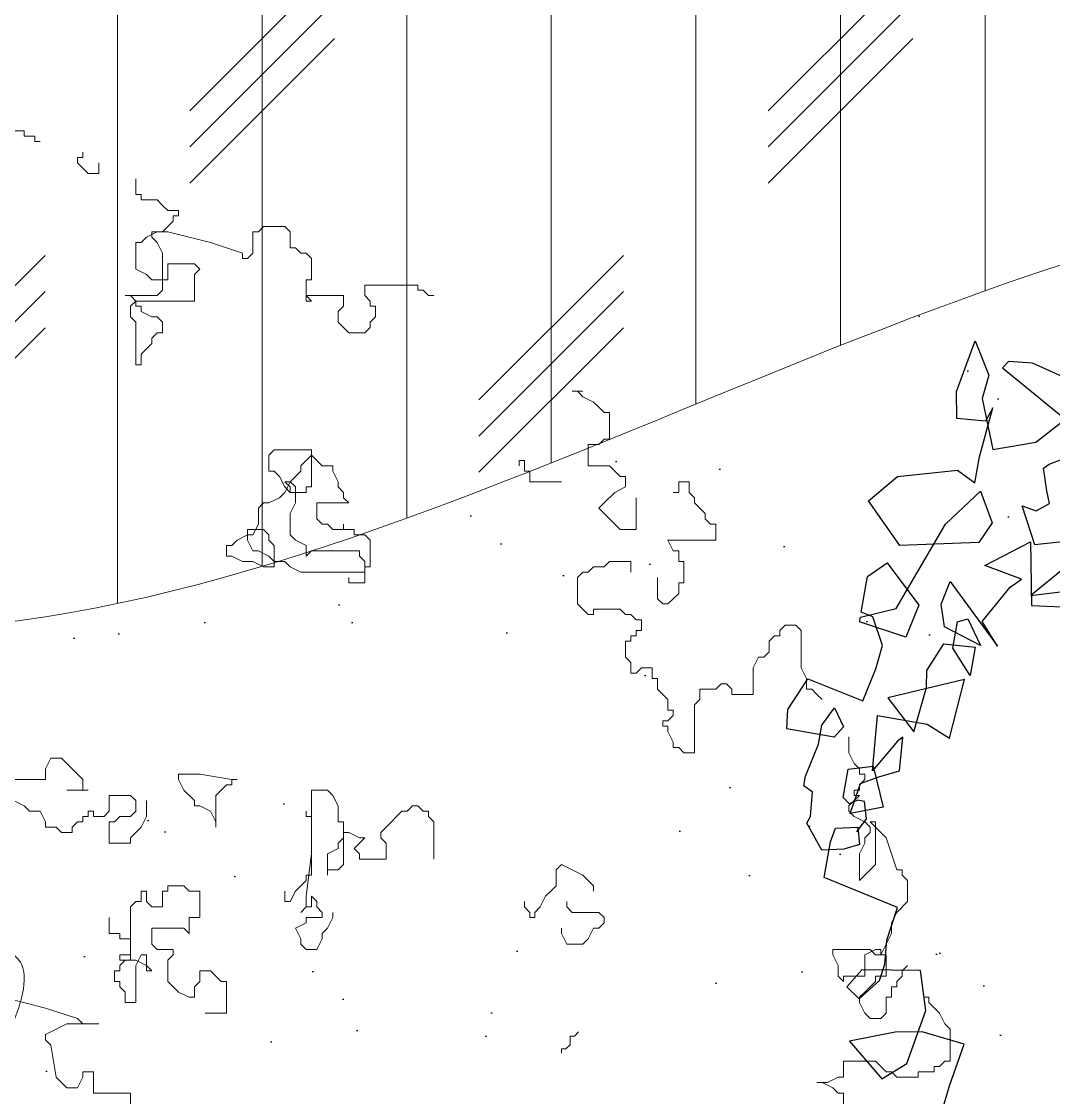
# Model space of a CAD drawing. Extents: x -95 to 325, y -1215 to -918.
# Drawn here: x 94.1 to 109.96, y -1073.07 to -1056.53 of the extents above; entities that cross this region are included whole.
import ezdxf

# ---------------------------------------------------------------- set-up
doc = ezdxf.new("R2010")
doc.units = 0
doc.layers.get('0').update_dxf_attribs({"linetype": 'CONTINUOUS'})
for name, color, linetype in [('植物', 3, 'CONTINUOUS'), ('福建茶', 76, 'CONTINUOUS'), ('马尼拉草', 80, 'CONTINUOUS')]:
    doc.layers.add(name, color=color, linetype=linetype)

# ---------------------------------------------------------------- blocks, each defined once
blk = doc.blocks.new('tulia')
at = {"color": 3, "lineweight": 0}
for p, q in [((192.47, 263.269), (192.47, 263.031)), ((200.473, 263.21), (200.473, 263.031)), ((192.47, 263.031), (192.53, 263.031)), ((192.53, 263.031), (192.589, 262.971)), ((192.589, 262.971), (192.709, 262.911)), ((200.473, 263.031), (200.891, 263.031)), ((200.891, 263.031), (200.891, 262.792)), ((201.01, 262.851), (201.07, 262.971)), ((201.07, 262.971), (201.189, 262.971)), ((201.189, 262.971), (201.309, 262.851)), ((191.873, 262.851), (191.634, 262.851)), ((191.634, 262.851), (191.634, 262.792)), ((191.932, 262.792), (191.873, 262.851)), ((192.53, 262.851), (192.47, 262.851)), ((192.47, 262.851), (192.47, 262.672)), ((192.649, 262.911), (192.53, 262.851)), ((192.769, 262.911), (192.649, 262.911)), ((192.709, 262.911), (192.769, 262.911)), ((201.01, 262.792), (201.01, 262.851)), ((201.309, 262.851), (201.368, 262.493)), ((191.395, 262.732), (191.335, 262.672)), ((191.455, 262.732), (191.395, 262.732)), ((191.634, 262.792), (191.455, 262.792)), ((191.455, 262.792), (191.455, 262.732)), ((191.992, 262.792), (191.932, 262.792)), ((192.052, 262.732), (191.992, 262.792)), ((192.112, 262.672), (192.052, 262.732)), ((200.891, 262.792), (201.01, 262.792)), ((191.335, 262.672), (191.275, 262.672)), ((191.275, 262.672), (191.275, 262.314)), ((192.47, 262.672), (192.112, 262.672)), ((195.54, 262.489), (195.588, 262.536)), ((195.54, 262.393), (195.54, 262.489)), ((195.588, 262.536), (195.635, 262.536)), ((195.635, 262.536), (195.635, 262.584)), ((201.368, 262.493), (201.428, 262.434)), ((195.444, 262.345), (195.492, 262.393)), ((195.492, 262.393), (195.54, 262.393)), ((201.428, 262.374), (201.309, 262.314)), ((201.428, 262.434), (201.428, 262.374)), ((191.275, 262.314), (191.335, 262.255)), ((191.335, 262.255), (191.395, 262.135)), ((201.189, 262.255), (200.831, 262.255)), ((200.831, 262.255), (201.01, 262.255)), ((201.01, 262.255), (201.07, 262.195)), ((201.309, 262.314), (201.189, 262.255)), ((191.395, 262.135), (191.514, 262.016)), ((191.992, 262.135), (192.052, 262.195)), ((191.992, 261.956), (191.992, 262.135)), ((192.052, 262.195), (192.171, 262.195)), ((192.171, 262.195), (192.231, 262.135)), ((192.231, 262.135), (192.291, 262.016)), ((199.637, 262.135), (199.398, 262.135)), ((199.398, 262.135), (199.398, 261.777)), ((201.07, 262.195), (201.428, 262.076)), ((191.514, 262.016), (191.514, 261.956)), ((192.291, 262.016), (192.291, 261.956)), ((200.413, 261.598), (200.413, 262.016)), ((200.413, 262.016), (200.532, 262.016)), ((200.532, 262.016), (200.532, 261.897)), ((201.428, 262.076), (201.906, 261.956)), ((191.514, 261.956), (191.574, 261.956)), ((191.932, 261.837), (191.932, 261.956)), ((191.932, 261.956), (191.992, 261.956)), ((192.231, 261.897), (192.171, 261.837)), ((192.291, 261.956), (192.231, 261.897)), ((199.756, 261.837), (199.756, 261.956)), ((199.756, 261.956), (199.816, 261.956)), ((199.816, 261.956), (199.935, 261.897)), ((199.935, 261.897), (199.995, 261.837)), ((200.532, 261.897), (200.592, 261.837)), ((191.813, 261.718), (191.873, 261.777)), ((191.873, 261.777), (191.873, 261.837)), ((191.873, 261.837), (191.932, 261.837)), ((192.171, 261.837), (192.112, 261.777)), ((192.112, 261.777), (192.112, 261.718)), ((192.47, 261.718), (192.47, 261.777)), ((192.47, 261.777), (192.53, 261.718)), ((199.398, 261.777), (199.457, 261.777)), ((199.457, 261.777), (199.517, 261.718)), ((199.696, 261.777), (199.756, 261.837)), ((199.696, 261.658), (199.696, 261.777)), ((199.995, 261.837), (200.055, 261.777)), ((200.055, 261.777), (200.055, 261.539)), ((200.592, 261.837), (200.592, 261.777)), ((200.592, 261.777), (200.652, 261.777)), ((200.652, 261.777), (200.652, 261.658)), ((191.753, 261.598), (191.813, 261.658)), ((191.813, 261.658), (191.813, 261.718)), ((192.112, 261.718), (191.992, 261.718)), ((191.992, 261.718), (191.992, 261.479)), ((192.231, 261.479), (192.231, 261.718)), ((192.231, 261.718), (192.47, 261.718)), ((192.53, 261.718), (192.53, 261.598)), ((199.517, 261.718), (199.577, 261.658)), ((199.577, 261.658), (199.696, 261.658)), ((200.293, 261.598), (200.234, 261.658)), ((200.234, 261.658), (200.293, 261.658)), ((200.293, 261.658), (200.293, 261.479)), ((200.652, 261.658), (200.592, 261.658)), ((200.592, 261.658), (200.592, 261.598)), ((192.53, 261.598), (192.589, 261.479)), ((200.055, 261.539), (199.995, 261.479)), ((200.413, 261.539), (200.293, 261.598)), ((200.353, 261.479), (200.413, 261.598)), ((200.592, 261.539), (200.413, 261.539)), ((200.532, 261.539), (200.473, 261.539)), ((200.473, 261.539), (200.473, 261.3)), ((200.592, 261.598), (200.532, 261.539)), ((200.592, 261.479), (200.592, 261.539)), ((192.052, 261.479), (191.932, 261.24)), ((191.992, 261.479), (192.052, 261.479)), ((192.052, 261.479), (192.052, 261.419)), ((192.112, 261.479), (192.052, 261.479)), ((192.052, 261.419), (192.112, 261.419)), ((192.112, 261.419), (192.231, 261.479)), ((192.171, 261.419), (192.112, 261.479)), ((192.589, 261.419), (192.171, 261.419)), ((192.589, 261.479), (192.589, 261.419)), ((198.323, 261.3), (198.382, 261.419)), ((198.382, 261.419), (198.502, 261.419)), ((198.502, 261.419), (198.562, 261.36)), ((199.995, 261.479), (199.995, 261.419)), ((199.995, 261.419), (200.174, 261.419)), ((200.174, 261.419), (200.234, 261.36)), ((200.293, 261.479), (200.353, 261.479)), ((200.473, 260.942), (200.473, 261.479)), ((200.473, 261.479), (200.592, 261.479)), ((195.337, 261.3), (195.277, 261.181)), ((195.396, 261.36), (195.337, 261.3)), ((195.575, 261.36), (195.396, 261.36)), ((195.635, 261.24), (195.575, 261.36)), ((198.323, 261.24), (198.323, 261.3)), ((198.562, 261.36), (198.562, 261.3)), ((198.562, 261.3), (198.621, 261.181)), ((200.234, 261.36), (200.234, 261.181)), ((200.473, 261.3), (200.592, 261.3)), ((200.592, 261.3), (200.592, 261.24)), ((191.932, 261.24), (191.932, 261.121)), ((195.217, 261.181), (195.157, 261.121)), ((195.277, 261.181), (195.217, 261.181)), ((195.635, 261.181), (195.635, 261.24)), ((198.203, 261.061), (198.263, 261.181)), ((198.263, 261.181), (198.323, 261.24)), ((198.621, 261.181), (198.502, 261.121)), ((199.875, 261.181), (199.816, 261.24)), ((199.816, 261.24), (199.816, 261.061)), ((200.234, 261.181), (199.875, 261.181)), ((200.592, 261.24), (200.712, 261.24)), ((200.712, 261.24), (200.712, 261.061)), ((191.932, 261.121), (191.873, 261.002)), ((195.157, 261.121), (195.157, 261.061)), ((195.157, 261.061), (195.217, 261.002)), ((195.934, 261.002), (195.934, 261.061)), ((195.934, 261.061), (195.993, 261.061)), ((195.993, 261.061), (195.993, 261.002)), ((198.203, 261.002), (198.203, 261.061)), ((198.502, 261.061), (198.323, 261.061)), ((198.323, 261.061), (198.323, 261.002)), ((198.502, 261.121), (198.502, 261.061)), ((199.816, 261.061), (199.696, 261.061)), ((199.696, 261.061), (199.696, 260.763)), ((191.873, 261.002), (191.753, 260.882)), ((195.217, 261.002), (195.516, 261.002)), ((195.516, 261.002), (195.575, 260.942)), ((195.575, 260.942), (195.575, 260.882)), ((195.814, 260.822), (195.874, 260.942)), ((195.874, 260.942), (195.934, 261.002)), ((195.993, 261.002), (196.053, 260.942)), ((196.053, 260.942), (196.053, 260.882)), ((198.323, 261.002), (198.382, 260.942)), ((198.382, 260.942), (198.382, 260.882)), ((198.442, 260.822), (198.442, 260.942)), ((198.442, 260.942), (198.502, 260.942)), ((198.502, 260.942), (198.562, 261.002)), ((198.562, 261.002), (198.502, 260.942)), ((198.502, 260.942), (198.502, 260.822)), ((200.114, 260.763), (200.114, 260.942)), ((200.114, 260.942), (200.234, 260.942)), ((200.234, 260.942), (200.293, 260.882)), ((200.413, 260.882), (200.473, 260.942)), ((191.753, 260.882), (191.753, 260.643)), ((195.755, 260.763), (195.814, 260.822)), ((198.382, 260.882), (198.442, 260.822)), ((198.502, 260.822), (198.442, 260.345)), ((198.621, 260.763), (198.681, 260.882)), ((198.681, 260.882), (198.741, 260.882)), ((198.741, 260.882), (198.741, 260.763)), ((200.293, 260.882), (200.293, 260.763)), ((200.353, 260.763), (200.353, 260.882)), ((200.353, 260.882), (200.413, 260.882)), ((195.277, 260.763), (195.277, 260.703)), ((195.277, 260.703), (195.337, 260.643)), ((195.695, 260.703), (195.755, 260.763)), ((195.695, 260.524), (195.695, 260.703)), ((198.502, 260.643), (198.562, 260.703)), ((198.562, 260.703), (198.621, 260.763)), ((199.696, 260.763), (199.816, 260.763)), ((199.816, 260.763), (199.875, 260.703)), ((199.875, 260.703), (200.055, 260.703)), ((200.055, 260.703), (200.055, 260.763)), ((200.055, 260.763), (200.114, 260.763)), ((200.293, 260.763), (200.353, 260.763)), ((191.753, 260.643), (191.813, 260.584)), ((191.813, 260.584), (191.813, 260.524)), ((192.171, 260.524), (192.231, 260.584)), ((192.231, 260.584), (192.291, 260.643)), ((192.291, 260.643), (192.291, 260.345)), ((195.337, 260.643), (195.396, 260.584)), ((195.396, 260.584), (195.516, 260.524)), ((198.263, 260.524), (198.263, 260.584)), ((198.263, 260.584), (198.263, 260.345)), ((198.442, 259.748), (198.442, 260.584)), ((198.442, 260.584), (198.502, 260.584)), ((198.502, 260.584), (198.502, 260.643)), ((191.813, 260.524), (191.873, 260.524)), ((191.873, 260.524), (191.992, 260.166)), ((192.112, 260.464), (192.171, 260.524)), ((192.112, 259.987), (192.112, 260.464)), ((195.516, 260.524), (195.635, 260.464)), ((195.635, 260.464), (195.695, 260.524)), ((198.084, 260.464), (198.143, 260.524)), ((198.084, 260.106), (198.084, 260.464)), ((198.143, 260.524), (198.263, 260.524)), ((192.291, 260.345), (192.231, 260.226)), ((197.068, 260.405), (197.068, 259.987)), ((197.606, 260.405), (197.905, 260.405)), ((197.606, 260.226), (197.606, 260.405)), ((197.905, 260.405), (197.905, 260.345)), ((197.905, 260.345), (197.964, 260.285)), ((198.263, 260.345), (198.143, 260.285)), ((198.442, 260.345), (198.442, 259.748)), ((192.231, 260.226), (192.231, 260.166)), ((197.666, 260.166), (197.606, 260.226)), ((197.905, 260.226), (197.845, 260.166)), ((197.964, 260.285), (197.905, 260.226)), ((198.143, 260.226), (198.084, 260.166)), ((198.143, 260.285), (198.143, 260.226)), ((200.473, 260.166), (200.473, 260.226)), ((200.473, 260.226), (200.712, 260.226)), ((200.712, 260.226), (200.712, 259.987)), ((191.992, 260.166), (192.112, 260.047)), ((192.231, 260.166), (192.171, 260.106)), ((192.171, 260.106), (192.171, 260.047)), ((197.606, 260.047), (197.666, 260.106)), ((197.666, 260.106), (197.666, 260.166)), ((197.845, 260.166), (197.905, 260.166)), ((197.905, 260.166), (198.024, 260.106)), ((198.024, 260.106), (198.084, 260.106)), ((198.084, 260.166), (198.084, 259.987)), ((200.353, 260.047), (200.413, 260.106)), ((200.413, 260.106), (200.473, 260.166)), ((201.13, 260.047), (201.13, 260.106)), ((201.13, 260.106), (201.249, 260.106)), ((201.249, 260.106), (201.309, 260.047)), ((192.112, 260.047), (192.171, 259.987)), ((192.171, 259.987), (192.112, 259.987)), ((192.171, 260.047), (192.231, 259.987)), ((192.231, 259.987), (192.35, 259.927)), ((197.068, 259.987), (197.128, 259.927)), ((197.487, 259.927), (197.546, 259.987)), ((197.546, 259.987), (197.606, 260.047)), ((198.084, 259.987), (198.143, 259.987)), ((198.143, 259.987), (198.143, 259.808)), ((199.517, 259.987), (199.517, 260.047)), ((199.517, 260.047), (199.517, 259.689)), ((199.577, 259.868), (199.517, 259.987)), ((200.293, 259.927), (200.353, 260.047)), ((200.652, 259.987), (200.592, 259.927)), ((200.712, 259.987), (200.652, 259.987)), ((201.01, 259.927), (201.01, 259.987)), ((201.01, 259.987), (201.07, 259.987)), ((201.07, 259.987), (201.13, 260.047)), ((201.309, 260.047), (201.428, 260.047)), ((201.428, 260.047), (201.428, 259.987)), ((201.428, 259.987), (201.488, 259.868)), ((192.35, 259.927), (192.41, 259.868)), ((192.41, 259.868), (192.41, 259.808)), ((197.128, 259.927), (197.128, 259.868)), ((197.128, 259.868), (197.188, 259.868)), ((197.188, 259.868), (197.248, 259.808)), ((197.307, 259.808), (197.367, 259.868)), ((197.367, 259.868), (197.427, 259.868)), ((197.427, 259.868), (197.487, 259.927)), ((198.442, 259.629), (198.442, 259.927)), ((198.442, 259.927), (198.502, 259.927)), ((198.502, 259.927), (198.502, 259.868)), ((199.696, 259.808), (199.577, 259.868)), ((200.293, 259.748), (200.293, 259.927)), ((200.473, 259.927), (200.413, 259.868)), ((200.413, 259.868), (200.413, 259.748)), ((200.592, 259.927), (200.473, 259.927)), ((200.712, 259.868), (200.771, 259.927)), ((200.712, 259.689), (200.712, 259.868)), ((200.771, 259.927), (200.891, 259.927)), ((200.891, 259.927), (200.891, 259.868)), ((200.891, 259.868), (200.95, 259.868)), ((200.95, 259.868), (200.95, 259.927)), ((200.95, 259.927), (201.01, 259.927)), ((201.488, 259.868), (201.607, 259.868)), ((201.607, 259.868), (201.667, 259.808)), ((192.35, 259.748), (192.291, 259.689)), ((192.41, 259.808), (192.35, 259.748)), ((197.248, 259.808), (197.307, 259.808)), ((198.143, 259.808), (198.203, 259.689)), ((199.756, 259.808), (199.696, 259.808)), ((199.756, 259.748), (199.756, 259.808)), ((199.875, 259.629), (199.756, 259.748)), ((200.413, 259.748), (200.473, 259.689)), ((201.667, 259.808), (201.787, 259.748)), ((192.291, 259.689), (192.35, 259.689)), ((192.35, 259.629), (192.291, 259.629)), ((192.291, 259.629), (192.291, 259.569)), ((192.35, 259.689), (192.35, 259.629)), ((198.203, 259.689), (198.263, 259.629)), ((198.263, 259.629), (198.442, 259.629)), ((199.457, 259.629), (199.398, 259.569)), ((199.517, 259.689), (199.457, 259.629)), ((199.935, 259.51), (199.875, 259.629)), ((200.473, 259.689), (200.712, 259.689)), ((201.01, 259.629), (200.95, 259.629)), ((200.95, 259.629), (201.189, 259.629)), ((201.01, 259.51), (201.01, 259.629)), ((192.291, 259.569), (192.231, 259.51)), ((192.231, 259.51), (192.231, 259.45)), ((199.338, 259.51), (199.278, 259.51)), ((199.278, 259.51), (199.338, 259.51)), ((199.398, 259.569), (199.338, 259.569)), ((199.338, 259.569), (199.338, 259.51)), ((199.338, 259.51), (199.696, 259.45)), ((199.935, 259.45), (199.935, 259.51)), ((201.249, 259.271), (201.01, 259.51)), ((202.085, 259.51), (201.428, 259.51)), ((201.428, 259.51), (201.428, 259.39)), ((192.231, 259.45), (192.291, 259.45)), ((192.291, 259.45), (192.291, 259.39)), ((192.291, 259.39), (192.35, 259.331)), ((199.696, 259.45), (199.935, 259.45)), ((201.428, 259.39), (201.368, 259.271)), ((192.35, 259.331), (192.41, 259.211)), ((201.368, 259.271), (201.249, 259.271)), ((192.41, 259.211), (192.41, 259.032)), ((194.142, 258.674), (194.142, 259.211)), ((194.142, 259.211), (194.262, 259.211)), ((194.262, 259.211), (194.321, 259.152)), ((194.321, 259.152), (194.381, 259.152)), ((194.381, 259.152), (194.381, 259.092)), ((194.381, 259.092), (194.441, 258.973)), ((194.441, 258.853), (194.381, 258.793)), ((194.441, 258.973), (194.441, 258.913)), ((194.441, 258.913), (194.5, 258.913)), ((194.5, 258.853), (194.441, 258.853)), ((194.5, 258.913), (194.5, 258.853)), ((194.381, 258.793), (194.381, 258.734)), ((194.381, 258.734), (194.441, 258.734)), ((194.441, 258.734), (194.441, 258.614)), ((192.709, 258.614), (192.769, 258.555)), ((194.082, 258.614), (194.142, 258.674)), ((194.082, 258.495), (194.082, 258.614)), ((194.441, 258.614), (194.5, 258.555)), ((192.769, 258.555), (192.828, 258.495)), ((192.828, 258.495), (192.888, 258.495)), ((192.888, 258.495), (192.888, 258.376)), ((193.485, 258.555), (193.724, 258.555)), ((193.485, 258.256), (193.485, 258.555)), ((193.724, 258.555), (193.724, 258.495)), ((193.724, 258.495), (193.784, 258.435)), ((193.844, 258.435), (193.903, 258.495)), ((193.903, 258.495), (194.082, 258.495)), ((194.5, 258.555), (194.56, 258.495)), ((194.56, 258.495), (194.56, 258.376)), ((192.888, 258.376), (192.948, 258.256)), ((193.784, 258.435), (193.844, 258.435)), ((194.56, 258.376), (194.62, 258.376)), ((194.62, 258.376), (194.62, 258.256)), ((192.948, 258.256), (192.948, 257.839)), ((193.425, 258.137), (193.485, 258.256)), ((194.62, 258.256), (194.739, 258.256)), ((194.739, 258.256), (194.799, 258.316)), ((194.799, 258.316), (194.859, 258.316)), ((194.859, 258.316), (194.859, 258.197)), ((193.306, 258.077), (193.366, 258.137)), ((193.366, 258.137), (193.425, 258.137)), ((194.859, 258.197), (194.919, 258.137)), ((194.919, 258.137), (194.919, 257.958)), ((193.306, 257.958), (193.306, 258.077)), ((193.187, 257.839), (193.187, 257.898)), ((193.187, 257.898), (193.246, 257.898)), ((193.246, 257.898), (193.306, 257.958)), ((194.859, 257.898), (194.799, 257.898)), ((194.799, 257.898), (194.799, 257.839)), ((194.919, 257.958), (194.859, 257.958)), ((194.859, 257.958), (194.859, 257.898)), ((192.948, 257.839), (193.007, 257.779)), ((193.007, 257.779), (193.127, 257.779)), ((193.127, 257.779), (193.187, 257.839)), ((194.799, 257.839), (194.739, 257.839)), ((194.739, 257.839), (194.739, 257.719)), ((194.739, 257.719), (194.799, 257.719)), ((194.799, 257.719), (194.859, 257.66)), ((194.859, 257.66), (194.919, 257.66)), ((194.919, 257.66), (194.978, 257.6)), ((195.277, 257.6), (195.277, 257.66)), ((195.277, 257.66), (195.337, 257.66)), ((195.337, 257.66), (195.396, 257.6)), ((194.441, 257.54), (194.381, 257.481)), ((194.5, 257.54), (194.441, 257.54)), ((194.56, 257.481), (194.5, 257.54)), ((194.978, 257.6), (195.277, 257.6)), ((195.396, 257.6), (195.456, 257.54)), ((195.456, 257.54), (195.456, 257.242)), ((194.381, 257.481), (194.321, 257.421)), ((194.321, 257.421), (194.321, 257.302)), ((194.56, 257.242), (194.56, 257.481)), ((194.321, 257.302), (194.262, 257.302)), ((194.262, 257.302), (194.262, 257.063)), ((198.024, 257.302), (197.845, 257.302)), ((197.845, 257.302), (197.845, 257.123)), ((198.024, 257.242), (198.024, 257.302)), ((194.859, 257.063), (194.859, 257.182)), ((195.337, 257.182), (195.277, 257.123)), ((195.396, 257.182), (195.337, 257.182)), ((195.456, 257.242), (195.396, 257.182)), ((198.562, 257.182), (197.845, 257.182)), ((197.845, 257.182), (197.845, 257.063)), ((198.681, 257.123), (198.562, 257.182)), ((194.262, 257.063), (194.321, 257.063)), ((194.321, 257.063), (194.321, 256.943)), ((195.098, 257.063), (194.859, 257.063)), ((195.157, 257.123), (195.098, 257.063)), ((195.277, 257.123), (195.157, 257.123)), ((197.845, 257.123), (197.785, 257.123)), ((197.785, 257.123), (197.785, 256.824)), ((197.845, 257.063), (197.905, 257.003)), ((198.741, 257.063), (198.681, 257.123)), ((198.86, 257.063), (198.741, 257.063)), ((198.98, 257.123), (198.86, 257.123)), ((198.86, 257.123), (198.86, 256.884)), ((198.92, 257.003), (198.86, 257.063)), ((199.099, 257.063), (198.98, 257.123)), ((199.218, 257.063), (199.099, 257.063)), ((199.338, 257.003), (199.218, 257.063)), ((194.321, 256.943), (194.381, 256.943)), ((194.381, 256.943), (194.441, 256.824)), ((197.905, 257.003), (197.905, 256.943)), ((197.905, 256.943), (198.442, 256.943)), ((198.442, 256.943), (198.502, 257.003)), ((198.502, 257.003), (198.502, 256.884)), ((199.039, 256.943), (198.92, 257.003)), ((199.099, 256.943), (199.039, 256.943)), ((199.159, 256.824), (199.099, 256.943)), ((199.398, 257.003), (199.338, 257.003)), ((199.398, 256.884), (199.398, 257.003)), ((194.441, 256.824), (193.903, 256.824)), ((193.903, 256.824), (193.903, 256.645)), ((197.785, 256.824), (197.845, 256.764)), ((198.502, 256.884), (198.621, 256.824)), ((198.621, 256.824), (198.681, 256.764)), ((198.86, 256.884), (198.92, 256.824)), ((198.92, 256.824), (198.92, 256.764)), ((199.159, 256.764), (199.278, 256.824)), ((199.159, 256.705), (199.159, 256.824)), ((199.278, 256.824), (199.338, 256.884)), ((199.338, 256.884), (199.398, 256.884)), ((194.799, 256.347), (194.799, 256.705)), ((194.799, 256.705), (194.978, 256.705)), ((194.978, 256.705), (195.038, 256.645)), ((197.845, 256.764), (197.964, 256.764)), ((197.964, 256.764), (197.964, 256.705)), ((197.964, 256.705), (198.084, 256.705)), ((198.084, 256.705), (198.084, 256.645)), ((198.084, 256.645), (198.084, 256.705)), ((198.084, 256.705), (198.203, 256.705)), ((198.203, 256.705), (198.263, 256.645)), ((198.681, 256.764), (198.681, 256.526)), ((198.92, 256.764), (198.98, 256.705)), ((198.98, 256.705), (199.159, 256.705)), ((199.039, 256.645), (199.099, 256.764)), ((199.099, 256.764), (199.159, 256.764)), ((193.903, 256.645), (193.963, 256.645)), ((193.963, 256.645), (194.023, 256.585)), ((194.023, 256.585), (194.023, 256.526)), ((195.038, 256.645), (195.098, 256.585)), ((195.098, 256.585), (195.157, 256.526)), ((198.263, 256.645), (198.323, 256.645)), ((198.323, 256.645), (198.382, 256.585)), ((198.382, 256.585), (198.382, 256.406)), ((199.039, 256.466), (199.039, 256.645)), ((194.023, 256.526), (194.082, 256.466)), ((194.082, 256.466), (194.142, 256.406)), ((195.157, 256.526), (195.217, 256.466)), ((195.217, 256.466), (195.157, 256.406)), ((198.681, 256.526), (198.621, 256.406)), ((198.98, 256.406), (199.039, 256.466)), ((194.142, 256.406), (194.142, 256.347)), ((194.142, 256.347), (194.202, 256.287)), ((195.157, 256.406), (195.038, 256.287)), ((198.382, 256.406), (198.024, 256.406)), ((198.024, 256.406), (198.084, 256.347)), ((198.084, 256.347), (198.084, 256.287)), ((198.621, 256.406), (198.621, 256.227)), ((198.741, 256.287), (198.8, 256.347)), ((198.8, 256.347), (198.92, 256.406)), ((198.92, 256.406), (198.98, 256.406)), ((194.202, 256.287), (194.202, 256.168)), ((194.321, 256.168), (194.321, 256.287)), ((194.321, 256.287), (194.381, 256.287)), ((195.038, 256.287), (194.919, 256.227)), ((194.919, 256.227), (194.919, 256.108)), ((198.084, 256.287), (198.143, 256.227)), ((198.143, 256.227), (198.143, 256.168)), ((198.442, 255.869), (198.442, 256.227)), ((198.442, 256.227), (198.502, 256.227)), ((198.502, 256.227), (198.502, 256.287)), ((198.502, 256.287), (198.681, 256.287)), ((198.621, 256.227), (198.681, 256.168)), ((198.681, 256.287), (198.741, 256.227)), ((198.681, 256.168), (198.741, 256.287)), ((198.681, 256.227), (198.681, 256.287)), ((198.741, 256.168), (198.681, 256.227)), ((198.741, 256.227), (198.8, 256.108)), ((194.202, 256.168), (194.321, 256.168)), ((194.919, 256.108), (194.978, 256.108)), ((194.978, 256.108), (195.038, 256.048)), ((195.635, 256.168), (195.993, 256.168)), ((195.993, 256.168), (195.993, 256.048)), ((198.143, 256.168), (198.203, 256.048)), ((198.562, 256.048), (198.681, 256.168)), ((198.681, 256.168), (198.741, 256.168)), ((198.8, 256.108), (198.86, 256.048)), ((195.038, 256.048), (195.098, 255.989)), ((195.098, 255.989), (195.337, 255.989)), ((195.337, 255.989), (195.337, 255.75)), ((195.993, 256.048), (196.053, 256.048)), ((196.053, 256.048), (196.053, 255.929)), ((196.113, 255.929), (196.113, 255.989)), ((198.203, 256.048), (198.203, 255.989)), ((198.203, 255.989), (198.323, 255.989)), ((198.323, 255.989), (198.382, 255.929)), ((198.502, 255.929), (198.562, 255.989)), ((198.562, 255.989), (198.562, 256.048)), ((198.86, 256.048), (198.92, 256.048)), ((198.92, 256.048), (198.92, 255.869)), ((196.053, 255.929), (196.113, 255.929)), ((198.382, 255.929), (198.442, 255.869)), ((198.442, 255.869), (198.502, 255.929)), ((198.442, 255.81), (198.442, 255.869)), ((198.92, 255.869), (198.86, 255.81)), ((195.217, 255.75), (195.157, 255.69)), ((195.337, 255.75), (195.217, 255.75)), ((198.86, 255.81), (198.442, 255.81)), ((195.157, 255.69), (195.098, 255.69)), ((195.098, 255.69), (195.098, 255.392)), ((195.098, 255.392), (195.157, 255.392)), ((195.157, 255.392), (195.217, 255.332)), ((195.217, 255.332), (195.277, 255.273)), ((195.277, 255.273), (195.396, 255.213)), ((195.396, 255.213), (195.456, 255.153)), ((195.516, 255.153), (195.396, 255.153)), ((195.456, 255.153), (195.516, 255.153)), ((200.353, 254.735), (200.353, 254.855)), ((200.353, 254.855), (200.413, 254.855)), ((200.413, 254.855), (200.413, 254.377)), ((200.234, 254.616), (200.293, 254.676)), ((200.293, 254.676), (200.353, 254.735)), ((200.174, 254.497), (200.234, 254.556)), ((200.234, 254.556), (200.234, 254.616)), ((197.785, 254.437), (197.845, 254.497)), ((197.785, 254.377), (197.785, 254.437)), ((197.845, 254.497), (198.024, 254.497)), ((198.024, 254.497), (198.084, 254.437)), ((198.084, 254.437), (198.143, 254.377)), ((200.114, 254.377), (200.114, 254.497)), ((200.114, 254.497), (200.174, 254.497)), ((197.725, 254.318), (197.785, 254.377)), ((197.725, 254.198), (197.725, 254.318)), ((198.143, 254.377), (198.143, 254.258)), ((200.174, 254.318), (200.114, 254.377)), ((200.234, 254.318), (200.174, 254.318)), ((200.353, 254.258), (200.234, 254.318)), ((200.413, 254.377), (200.473, 254.318)), ((200.473, 254.318), (200.473, 254.198)), ((197.785, 254.198), (197.725, 254.198)), ((197.785, 254.139), (197.785, 254.198)), ((198.143, 254.258), (198.084, 254.198)), ((198.084, 254.198), (198.084, 254.079)), ((200.353, 254.198), (200.353, 254.258)), ((200.413, 254.198), (200.353, 254.198)), ((200.413, 254.139), (200.413, 254.198)), ((200.473, 254.198), (200.413, 254.139)), ((197.068, 254.079), (197.128, 254.079)), ((197.128, 254.079), (197.188, 254.019)), ((197.845, 254.079), (197.785, 254.139)), ((197.845, 253.96), (197.845, 254.079)), ((198.084, 254.079), (198.502, 254.079)), ((198.502, 254.079), (198.442, 254.139)), ((198.442, 254.139), (198.502, 254.139)), ((198.502, 254.139), (198.502, 253.9)), ((200.413, 254.139), (199.756, 254.139)), ((199.756, 254.139), (199.756, 253.84)), ((200.114, 254.019), (200.174, 254.079)), ((200.174, 254.079), (200.532, 254.079)), ((200.473, 254.079), (200.413, 254.139)), ((200.532, 254.079), (200.473, 254.079)), ((197.188, 254.019), (197.248, 254.019)), ((197.248, 254.019), (197.248, 253.96)), ((197.248, 253.96), (197.845, 253.96)), ((200.114, 253.602), (200.114, 254.019)), ((198.502, 253.9), (198.442, 253.9)), ((198.442, 253.9), (198.442, 253.661)), ((199.756, 253.84), (199.696, 253.781)), ((199.696, 253.781), (199.756, 253.721)), ((200.055, 253.721), (200.055, 253.9)), ((200.055, 253.9), (200.234, 253.9)), ((200.234, 253.9), (200.293, 253.84)), ((200.293, 253.84), (200.413, 253.781)), ((200.413, 253.781), (200.413, 253.482)), ((198.442, 253.661), (198.502, 253.602)), ((199.099, 253.602), (199.159, 253.661)), ((199.159, 253.661), (199.218, 253.661)), ((199.218, 253.661), (199.218, 253.602)), ((199.756, 253.721), (200.055, 253.721)), ((198.502, 253.602), (198.562, 253.602)), ((198.562, 253.602), (198.621, 253.542)), ((198.621, 253.542), (198.681, 253.542)), ((198.681, 253.542), (198.681, 253.363)), ((199.099, 253.363), (199.099, 253.602)), ((199.218, 253.602), (199.577, 253.482)), ((200.174, 253.482), (200.114, 253.602)), ((199.577, 253.482), (200.055, 253.363)), ((200.234, 253.423), (200.174, 253.482)), ((200.293, 253.423), (200.174, 253.363)), ((200.234, 253.363), (200.234, 253.423)), ((200.353, 253.482), (200.293, 253.423)), ((200.413, 253.482), (200.353, 253.482)), ((198.681, 253.363), (198.741, 253.303)), ((198.741, 253.303), (198.98, 253.303)), ((198.98, 253.303), (199.039, 253.363)), ((199.039, 253.363), (199.099, 253.363)), ((200.055, 253.303), (199.995, 253.244)), ((200.055, 253.363), (200.234, 253.363)), ((200.114, 253.363), (200.055, 253.303)), ((200.174, 253.363), (200.114, 253.363)), ((199.995, 253.184), (199.935, 253.184)), ((199.935, 253.184), (199.935, 253.124)), ((199.995, 253.244), (199.995, 253.184)), ((199.935, 253.124), (200.055, 253.124)), ((200.055, 253.124), (200.114, 253.065)), ((200.114, 253.065), (200.174, 253.005)), ((200.174, 253.005), (200.353, 253.005)), ((200.353, 253.005), (200.353, 252.945)), ((200.353, 252.945), (200.413, 252.945)), ((200.413, 252.945), (200.413, 252.766)), ((200.831, 252.587), (200.831, 252.706)), ((200.831, 252.706), (200.95, 252.706)), ((200.95, 252.706), (201.01, 252.647)), ((201.01, 252.647), (201.07, 252.587)), ((201.07, 252.587), (201.07, 252.527)), ((201.07, 252.527), (201.01, 252.527)), ((201.01, 252.527), (201.01, 252.468)), ((201.488, 252.348), (201.548, 252.348)), ((201.548, 252.348), (201.548, 252.289)), ((201.548, 252.289), (201.667, 252.289)), ((201.667, 252.289), (201.667, 252.229)), ((201.667, 252.229), (201.966, 252.229))]:
    blk.add_line(p, q, dxfattribs=at)
at = {"color": 34, "lineweight": 0}
blk.add_spline([(201.842, 268.738), (201.842, 268.261), (202.08, 267.593), (202.51, 266.925), (202.558, 266.114), (202.51, 265.685), (202.987, 265.303), (203.274, 264.921), (203.513, 265.303), (204.324, 265.637), (204.945, 265.78), (205.518, 265.494), (206.091, 265.399), (206.186, 264.826), (206.091, 264.206), (206.329, 263.633), (206.664, 263.204), (207.332, 262.775), (208.096, 262.489), (208.382, 262.489), (208.287, 262.393), (207.905, 262.393), (206.95, 262.679), (206.473, 262.966), (206.234, 262.584), (205.852, 261.868), (205.613, 261.248), (205.47, 260.723), (205.613, 260.151), (205.613, 259.674), (205.47, 259.388), (205.327, 259.054), (205.47, 259.865), (205.375, 260.294), (205.231, 260.962), (205.422, 261.534), (205.852, 262.345), (206.186, 262.87), (206.138, 263.252), (205.709, 263.777), (205.375, 264.206), (205.422, 264.588), (205.327, 265.017), (204.897, 265.112), (204.181, 265.065), (203.799, 264.635), (203.608, 263.92), (203.704, 263.633), (203.56, 263.538), (203.083, 263.109), (203.083, 262.727), (203.751, 262.011), (204.611, 261.678), (205.47, 261.391), (206.282, 261.201), (206.616, 260.914), (206.52, 260.914), (206.138, 261.105), (205.613, 261.248), (204.849, 261.344), (204.133, 261.582), (203.369, 261.821), (203.035, 262.202), (202.844, 262.536), (202.653, 262.489), (202.415, 262.25), (202.08, 261.964), (202.08, 261.582), (202.033, 261.391), (201.842, 261.439), (201.698, 261.582), (201.698, 261.964), (201.889, 262.441), (202.176, 262.918), (202.51, 263.395), (202.701, 263.729), (202.844, 264.015), (202.701, 264.444), (202.128, 264.969), (201.889, 265.828), (201.746, 266.019), (201.221, 265.78), (200.935, 266.019), (200.553, 266.162), (200.696, 266.257), (200.791, 266.353), (200.744, 266.591), (200.982, 266.687), (201.364, 266.448), (201.937, 266.4), (202.08, 266.543), (201.937, 267.116), (201.698, 267.498), (201.364, 267.45), (200.839, 267.45), (200.409, 267.784), (199.98, 268.022), (200.075, 268.165), (200.362, 268.118), (200.553, 267.927), (201.173, 267.736), (201.364, 267.831), (201.555, 267.927), (201.364, 268.309), (201.412, 268.976), (201.651, 268.881), (201.889, 268.976), (201.889, 268.69), (201.937, 268.165), (202.033, 267.927), (202.128, 267.498), (202.367, 267.211), (202.51, 266.925)], degree=3, dxfattribs=at)
blk = doc.blocks.new('tuli')
at = {"color": 3}
blk.add_blockref('tulia', (-25.998, 9.206), dxfattribs=at)
blk = doc.blocks.new('A$C3A3013BA')
at = {"layer": '植物', "color": 3}
for p, q in [((8078.7, 7851.7), (8041.9, 7520.7)), ((8557.2, 7557.5), (8391.5, 7410.4)), ((8851.6, 7318.5), (8557.2, 7557.5)), ((8041.9, 7520.7), (7986.7, 7189.8)), ((8391.5, 7410.4), (8317.9, 6987.5)), ((8520.3, 7189.8), (8851.6, 7318.5)), ((7986.7, 7189.8), (8317.9, 7153)), ((8317.9, 7153), (8520.3, 7189.8)), ((8317.9, 6987.5), (8409.9, 6693.3)), ((8833.2, 6987.5), (8704.4, 6822)), ((8943.6, 6913.9), (8833.2, 6987.5)), ((8851.6, 6766.8), (8943.6, 6913.9)), ((8704.4, 6822), (8686, 6693.3)), ((8409.9, 6693.3), (8851.6, 6766.8)), ((8686, 6693.3), (8704.4, 6509.4)), ((8704.4, 6509.4), (8667.6, 6252)), ((8667.6, 6252), (9256.4, 6123.2)), ((9256.4, 6123.2), (9256.4, 5847.4)), ((9146, 5884.2), (9311.7, 5921)), ((9311.7, 5921), (9458.9, 5737.1)), ((9035.6, 5829), (9146, 5884.2)), ((9072.4, 5700.3), (9035.6, 5829)), ((9256.4, 5847.4), (9238, 5737.1)), ((9072.4, 5737.1), (9017.2, 5626.8)), ((9238, 5737.1), (9072.4, 5700.3)), ((9458.9, 5737.1), (9440.5, 5681.9)), ((9440.5, 5681.9), (9458.9, 5498)), ((8906.8, 5516.4), (9146, 5608.4)), ((9017.2, 5626.8), (9054, 5498)), ((9146, 5608.4), (9109.2, 5369.3)), ((9035.6, 5222.2), (8906.8, 5516.4)), ((9054, 5498), (9109.2, 5498)), ((9109.2, 5498), (9164.4, 5534.8)), ((9164.4, 5534.8), (9219.6, 5498)), ((9219.6, 5498), (9219.6, 5277.4)), ((9458.9, 5498), (9532.5, 5461.3)), ((9532.5, 5461.3), (9532.5, 5387.7)), ((9109.2, 5369.3), (8980.4, 5295.8)), ((9532.5, 5387.7), (9477.3, 5130.3)), ((8980.4, 5295.8), (8833.2, 5222.2)), ((8888.4, 5001.6), (9035.6, 5259)), ((9219.6, 5277.4), (9035.6, 5222.2)), ((9035.6, 5259), (9072.4, 4836.1)), ((8833.2, 5222.2), (8851.6, 4964.8)), ((9477.3, 5130.3), (9477.3, 4983.2)), ((9311.7, 4964.8), (9366.9, 5056.7)), ((9366.9, 5056.7), (9734.9, 5056.7)), ((9734.9, 5056.7), (9753.3, 4909.6)), ((8851.6, 4964.8), (8888.4, 5001.6)), ((9403.7, 4836.1), (9311.7, 4964.8)), ((9477.3, 4983.2), (9403.7, 4836.1)), ((8501.9, 4909.6), (8465.1, 4449.9)), ((8686, 4836.1), (8501.9, 4909.6)), ((8778, 4909.6), (8741.2, 4560.3)), ((9017.2, 4689), (8778, 4909.6)), ((9753.3, 4909.6), (9642.9, 4652.2)), ((9072.4, 4836.1), (8686, 4836.1)), ((8465.1, 4449.9), (9017.2, 4689)), ((9201.2, 4744.1), (9146, 4486.7)), ((9642.9, 4652.2), (9201.2, 4744.1)), ((8741.2, 4560.3), (8759.6, 4431.5)), ((8759.6, 4431.5), (8667.6, 4210.9)), ((9146, 4486.7), (9127.6, 4302.8)), ((8428.3, 4192.5), (8428.3, 4413.1)), ((8428.3, 4413.1), (8594, 4229.3)), ((9127.6, 4302.8), (9238, 4100.5)), ((8667.6, 4210.9), (8428.3, 4192.5)), ((8594, 4229.3), (8594, 4027)), ((8906.8, 3953.4), (8962, 4210.9)), ((8962, 4210.9), (9330.1, 4155.7)), ((8704.4, 3732.8), (8262.7, 4155.7)), ((8262.7, 4155.7), (8409.9, 3990.2)), ((8520.3, 3990.2), (8391.5, 4174.1)), ((8391.5, 4174.1), (8686, 4082.2)), ((9330.1, 4118.9), (9072.4, 4008.6)), ((9330.1, 4155.7), (9330.1, 4118.9)), ((8594, 4027), (8520.3, 3990.2)), ((8686, 4082.2), (8741.2, 3916.7)), ((9238, 4100.5), (9330.1, 4082.2)), ((9330.1, 4082.2), (9330.1, 3806.3)), ((8409.9, 3990.2), (8244.3, 3696)), ((9072.4, 4008.6), (8814.8, 3309.9)), ((9201.2, 3677.6), (8906.8, 3953.4)), ((8741.2, 3916.7), (8704.4, 3732.8)), ((8060.3, 3806.3), (7637, 3751.2)), ((8152.3, 3328.2), (8060.3, 3806.3)), ((9330.1, 3806.3), (9201.2, 3677.6)), ((8078.7, 3732.8), (7784.2, 3640.8)), ((7857.9, 3475.4), (8078.7, 3732.8)), ((8244.3, 3696), (8170.7, 3622.5)), ((8170.7, 3622.5), (8465.1, 3567.3)), ((8465.1, 3567.3), (8152.3, 3328.2)), ((8538.8, 3401.8), (9127.6, 3530.5)), ((9127.6, 3530.5), (9422.1, 3236.3)), ((8465.1, 3236.3), (8538.8, 3401.8)), ((7802.7, 3254.7), (8115.5, 3346.6)), ((8115.5, 3346.6), (8262.7, 3070.8)), ((8814.8, 3309.9), (8594, 3015.7)), ((8594, 3015.7), (8465.1, 3236.3)), ((9422.1, 3236.3), (9238, 3015.7)), ((8152.3, 3089.2), (8060.3, 3015.7)), ((8262.7, 3070.8), (8152.3, 3089.2)), ((8060.3, 3015.7), (8097.1, 2923.7)), ((8796.4, 2886.9), (8649.2, 2960.5)), ((8649.2, 2960.5), (8649.2, 2758.2)), ((9238, 3015.7), (8796.4, 2886.9)), ((8097.1, 2923.7), (8152.3, 2758.2)), ((8115.5, 2721.4), (8023.5, 2666.3)), ((8152.3, 2758.2), (8115.5, 2721.4)), ((8649.2, 2758.2), (8612.4, 2372.1)), ((8557.2, 2684.7), (8244.3, 2574.3)), ((8704.4, 2316.9), (8557.2, 2684.7)), ((8244.3, 2574.3), (8078.7, 2390.5)), ((8612.4, 2372.1), (8649.2, 2482.4)), ((8649.2, 2482.4), (8870, 2500.8)), ((8870, 2500.8), (8906.8, 2298.5)), ((8594, 2059.5), (7968.3, 2408.8)), ((8686, 2133), (8704.4, 2316.9)), ((8906.8, 2298.5), (8833.2, 1894)), ((8833.2, 1894), (8686, 2133)), ((8078.7, 2059.5), (8373.1, 1985.9)), ((8557.2, 2004.3), (8594, 2059.5)), ((8373.1, 1985.9), (8557.2, 2004.3))]:
    blk.add_line(p, q, dxfattribs=at)

msp = doc.modelspace()

# ---------------------------------------------------------------- hatches: boundary and pattern name
at = {"layer": '福建茶', "lineweight": 9}
h = msp.add_hatch(dxfattribs=at)
h.set_pattern_fill('CORK', color=256, scale=0.7, angle=90, style=0)
h.set_pattern_definition([(90, (0, 0), (-2.2225, 1e-16), []), (225, (1.111, 1.111), (4.445002, -4.445002), [3.14309, -3.14309]), (225, (1.111, 1.667), (4.445002, -4.445002), [3.14309, -3.14309]), (225, (1.111, 2.2225), (4.445002, -4.445002), [3.14309, -3.14309])])
edge = h.paths.add_edge_path()
edge.add_spline(control_points=[(-31.487, -1059.337), (-23.644, -1060.962), (-7.742, -1071.795), (16.75, -1052.301), (41.729, -1072.737), (66.733, -1052.183), (91.737, -1072.734), (112.53, -1055.735), (125.033, -1060.611), (129.18, -1062.289)], knot_values=[26.944979, 26.944979, 26.944979, 26.944979, 51.051819, 76.978949, 102.906066, 128.833183, 154.760301, 180.687418, 193.577857, 193.577857, 193.577857, 193.577857], degree=3, periodic=0)
edge.add_line((129.18, -1062.289), (129.18, -1046.625))
edge.add_line((129.18, -1046.625), (-31.487, -1046.625))
edge.add_line((-31.487, -1046.625), (-31.487, -1059.337))
at = {"layer": '马尼拉草'}
h = msp.add_hatch(dxfattribs=at)
h.set_pattern_fill('AR-SAND', color=256, scale=0.1, style=0)
edge = h.paths.add_edge_path()
edge.add_line((129.18, -1062.289), (129.18, -1082.491))
edge.add_spline(control_points=[(129.18, -1082.491), (125.033, -1080.813), (112.53, -1075.937), (91.737, -1092.936), (66.733, -1072.385), (41.729, -1092.939), (16.75, -1072.503), (-7.742, -1091.997), (-23.644, -1081.165), (-31.487, -1079.539)], knot_values=[26.944979, 26.944979, 26.944979, 26.944979, 39.835418, 65.762535, 91.689652, 117.61677, 143.543887, 169.471017, 193.577857, 193.577857, 193.577857, 193.577857], degree=3, periodic=0)
edge.add_line((-31.487, -1079.539), (-31.487, -1059.337))
edge.add_spline(control_points=[(-31.487, -1059.337), (-23.644, -1060.962), (-7.742, -1071.795), (16.75, -1052.301), (41.729, -1072.737), (66.733, -1052.183), (91.737, -1072.734), (112.53, -1055.735), (125.033, -1060.611), (129.18, -1062.289)], knot_values=[26.944979, 26.944979, 26.944979, 26.944979, 51.051819, 76.978949, 102.906066, 128.833183, 154.760301, 180.687418, 193.577857, 193.577857, 193.577857, 193.577857], degree=3, periodic=0)

# ---------------------------------------------------------------- linework, layer by layer
at = {"layer": '福建茶', "lineweight": 9}
msp.add_open_spline([(-31.487, -1059.337), (-23.644, -1060.962), (-7.742, -1071.795), (16.75, -1052.301), (41.729, -1072.737), (66.733, -1052.183), (91.737, -1072.734), (112.53, -1055.735), (125.033, -1060.611), (129.18, -1062.289)], degree=3, knots=[26.944979, 26.944979, 26.944979, 26.944979, 51.051819, 76.978949, 102.906066, 128.833183, 154.760301, 180.687418, 193.577857, 193.577857, 193.577857, 193.577857], dxfattribs=at)

# ---------------------------------------------------------------- block references
at = {"color": 1, "lineweight": 0, "xscale": 1.369095795671456, "yscale": 1.369095796253532, "zscale": 1.369095795696208, "rotation": 180}
msp.add_blockref('tuli', (334.646, -700.286), dxfattribs=at)
at = {"layer": '植物', "color": 4, "xscale": 0.002016000098735287, "yscale": 0.002015999052673578, "zscale": 0.002016000000000001, "rotation": 169.9999971357347}
msp.add_blockref('A$C3A3013BA', (126.954, -1060.776), dxfattribs=at)

doc.saveas('drawing.dxf')
